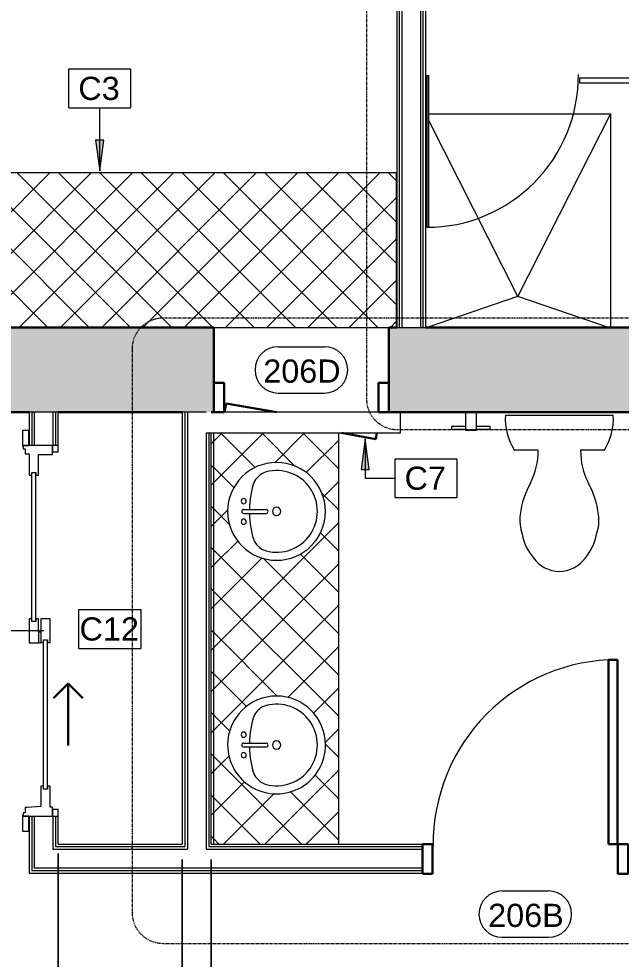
# Model space of a CAD drawing. Header units: inches. Extents: x -1176 to 1507, y -2587 to 978.
# Drawn here: x -178.5 to -61.4, y 208 to 390.6 of the extents above; entities that cross this region are included whole.
import ezdxf

# ---------------------------------------------------------------- set-up
doc = ezdxf.new("R2010")
doc.units = ezdxf.units.IN
doc.header["$MEASUREMENT"] = 0
doc.linetypes.add('Dash Dot 3_16_', pattern=[0.3125, 0.1875, -0.0625, 0, -0.0625])
for name, color, linetype, lineweight in [('A-ANNO-DIMS', 211, 'Continuous', 9), ('A-ANNO-DIMS-48', 211, 'Continuous', 9), ('A-ANNO-KEYN', 231, 'Continuous', 9), ('A-ANNO-SYMB', 150, 'Continuous', 9), ('A-DETL-GENF', 92, 'Continuous', 9), ('A-DOOR', 31, 'Continuous', 18), ('A-DOOR-FRAM', 31, 'Continuous', 30), ('A-DOOR-GLAZ', 31, 'Continuous', 9), ('A-DOOR-IDEN', 31, 'Continuous', 9), ('A-DOOR-OPNG', 31, 'Continuous', 30), ('A-GLAZ-CURT', 52, 'Continuous', 9), ('A-WALL', 113, 'Continuous', 18), ('A-WALL-PATT', 111, 'Continuous', 18), ('I-WALL', 2, 'Continuous', 18), ('P-SANR-FIXT', 6, 'Continuous', 9), ('Q-CASE', 31, 'Continuous', 9)]:
    doc.layers.add(name, color=color, linetype=linetype, lineweight=lineweight)
doc.styles.add('Arial', font='arial.ttf', dxfattribs={"height": 4.5})
doc.styles.add('Swis721 Lt BT', font='swissl.ttf', dxfattribs={"height": 4.5})
doc.dimstyles.new('OTJ_-_3_32__Linear', dxfattribs={"dimscale": 12, "dimtxt": 4.748918, "dimasz": 0.1875, "dimexe": 0.375, "dimexo": 0.25, "dimgap": 0.25, "dimtad": 1, "dimdec": 1, "dimrnd": 0.5, "dimzin": 3, "dimdsep": 46, "dimlunit": 4, "dimtxsty": 'Swis721 Lt BT', "dimblk1": 'OBLIQUE', "dimblk2": 'OBLIQUE', "dimsah": 1, "dimcen": 0.09, "dimdle": 0.375, "dimazin": 0, "dimtfac": 1, "dimtdec": 4, "dimtix": 1, "dimtmove": 0, "dimatfit": 3, "dimfxl": 1, "dimtvp": 1, "dimtfill": 1, "dimfrac": 2, "dimtolj": 1, "dimtzin": 0, "dimarcsym": 2})
pattern_1 = [(135, (266.921, 141.321), (-4.00647, -4.00647), []), (225, (266.921, 141.321), (4.00647, -4.00647), [])]

# ---------------------------------------------------------------- blocks, each defined once
blk = doc.blocks.new('Single Flush - D2 2_6_ X 8_-8253018-2nd Floor Construction')
at = {"layer": 'A-DOOR', "color": 8, "lineweight": 30}
for p, q in [((-14.45, 13.43), (-14.66, 12.25)), ((-7.78, 12.25), (-14.45, 13.43)), ((4.83, 8.25), (14.6, 6.53)), ((14.6, 6.53), (14.91, 8.25))]:
    blk.add_line(p, q, dxfattribs=at)
at = {"layer": 'A-DOOR', "lineweight": 9}
for start, end in [(170, 172.2815), (179.9995, 180.5)]:
    blk.add_arc((14.91, 8.25), 29.81, start, end, dxfattribs=at)
at = {"layer": 'A-DOOR-FRAM', "color": 8}
for p, q in [((-17, 2.5), (-17, 8.25)), ((-17, 8.25), (-15, 8.25)), ((-15, 2.5), (-15, 8.25)), ((15, 2.5), (15, 8.25)), ((15, 8.25), (17, 8.25)), ((17, 2.5), (17, 8.25)), ((-17, 2.5), (-15, 2.5)), ((15, 2.5), (17, 2.5))]:
    blk.add_line(p, q, dxfattribs=at)
blk = doc.blocks.new('System Panel - Glazed-7063547-2nd Floor Construction')
at = {"layer": 'A-GLAZ-CURT', "lineweight": 18}
for p, q in [((-35.61, 1.75), (-11.62, 1.75)), ((-35.61, 0.75), (-35.61, 1.75)), ((-35.61, 0.75), (-11.62, 0.75)), ((35.61, 1.75), (-11.62, 1.75)), ((35.61, 0.75), (-11.62, 0.75)), ((35.61, 0.75), (35.61, 1.75))]:
    blk.add_line(p, q, dxfattribs=at)
blk = doc.blocks.new('CW-Single Glass Door - Type 1-8070887-2nd Floor Construction')
at = {"layer": 'A-DOOR'}
for p, q in [((-14.34375, -0.375), (-14.71875, -0.375)), ((-14.71875, -0.375), (-14.71875, -29.8125)), ((-14.34375, -29.8125), (-14.34375, -0.375)), ((-14.71875, -29.8125), (-14.34375, -29.8125))]:
    blk.add_line(p, q, dxfattribs=at)
at = {"layer": 'A-DOOR', "lineweight": 9}
blk.add_arc((-14.71875, -0.375), 29.4375, 270, 0.5, dxfattribs=at)
blk = doc.blocks.new('Door-Sliding-JELD-WEN-2_Panel-Stationary_Active-Wide_Stile-EpicVue - D6 6_ X 8_-8222146-2nd Floor Construction')
at = {"layer": 'A-DETL-GENF'}
for p, q in [((-35.86, 4.12), (-38.91, 4.12)), ((-38.91, 4.12), (-38.91, 2.86)), ((-36, 2.86), (-36, 4.04)), ((-36, 4.04), (-35.86, 4.04)), ((-35.34, 4.01), (-36, 4.01)), ((-36, 4.01), (-36, -1.74)), ((-35.86, 4.04), (-35.86, 4.12)), ((-35.34, 3.61), (-35.34, 4.01)), ((36, 4.01), (35.34, 4.01)), ((35.34, 4.01), (35.34, 3.61)), ((35.86, 4.12), (35.86, 4.04)), ((38.91, 4.12), (35.86, 4.12)), ((35.86, 4.04), (36, 4.04)), ((36, 4.04), (36, 2.86)), ((36, -1.74), (36, 4.01)), ((38.91, 2.86), (38.91, 4.12)), ((-38.91, 2.86), (-36, 2.86)), ((-34.34, 3.61), (-35.34, 3.61)), ((-34.34, 3.12), (-34.34, 3.61)), ((-34.11, 0.52), (-34.34, 3.12)), ((2.32, 2.8), (-2.37, 2.8)), ((-2.37, 2.8), (-2.37, 0.96)), ((1.78, 1.54), (1.78, 2.29)), ((1.78, 2.29), (2.32, 2.29)), ((2.32, 2.29), (2.32, 2.8)), ((30.2, 2.8), (30.2, 2.29)), ((34.33, 2.8), (30.2, 2.8)), ((30.2, 2.29), (30.75, 2.29)), ((30.75, 2.29), (30.75, 1.54)), ((35.34, 3.61), (34.33, 3.61)), ((34.33, 3.61), (34.33, 2.8)), ((36, 2.86), (38.91, 2.86)), ((-30.21, 0.52), (-34.11, 0.52)), ((-30.75, -0.74), (-30.75, 0.01)), ((-30.75, 0.01), (-30.21, 0.01)), ((-30.21, 0.01), (-30.21, 0.52)), ((-2.37, 0.96), (-2.32, 0.96)), ((-2.32, 1.01), (-2.32, 0.96)), ((-0.28, 1.01), (-2.32, 1.01)), ((-2.32, 0.96), (-2.32, 0.01)), ((-0.28, 0.52), (-2.32, 0.52)), ((-2.32, 0.01), (-1.78, 0.01)), ((-1.78, 0.01), (-1.78, -0.74)), ((-0.28, 0.52), (-0.28, 1.01)), ((-0.28, 1.01), (2.31, 1.01)), ((2.31, 0.52), (-0.28, 0.52)), ((2.31, 1.54), (1.78, 1.54)), ((2.31, 1.01), (2.31, 1.54)), ((2.31, -1.27), (2.31, 0.52)), ((30.75, 1.54), (30.21, 1.54)), ((30.21, 1.54), (30.21, 1.01)), ((30.21, 1.01), (34.25, 1.01)), ((34.25, 1.01), (34.25, -1.74)), ((-36, -1.74), (-34.25, -1.74)), ((-34.25, -1.74), (-34.25, -1.27)), ((-34.25, -1.27), (-30.22, -1.27)), ((-30.22, -0.74), (-30.75, -0.74)), ((-30.22, -1.27), (-30.22, -0.74)), ((-1.78, -0.74), (-2.31, -0.74)), ((-2.31, -0.74), (-2.31, -1.27)), ((-2.31, -1.27), (2.31, -1.27)), ((34.25, -1.74), (36, -1.74))]:
    blk.add_line(p, q, dxfattribs=at)
at = {"layer": 'A-DOOR-FRAM', "lineweight": 9}
for p, q in [((-34.75, -1.74), (-36, -1.74)), ((-36, -1.74), (-36, -2.81)), ((-34.75, -2.81), (-34.75, -1.74)), ((34.75, -1.74), (34.75, -2.81)), ((36, -1.74), (34.75, -1.74)), ((36, -2.81), (36, -1.74)), ((-36, -2.81), (-34.75, -2.81)), ((34.75, -2.81), (36, -2.81))]:
    blk.add_line(p, q, dxfattribs=at)
at = {"layer": 'A-DOOR-GLAZ'}
for p, q in [((1.78, 2.29), (30.75, 2.29)), ((-30.75, 0.01), (-1.78, 0.01)), ((1.78, 1.54), (30.75, 1.54)), ((-30.75, -0.74), (-1.78, -0.74))]:
    blk.add_line(p, q, dxfattribs=at)
at = {"layer": 'A-DOOR-OPNG'}
for p, q in [((-13.1, -1.92), (-10.27, -4.75)), ((-10.27, -4.75), (-22.27, -4.75)), ((-13.1, -7.58), (-10.27, -4.75))]:
    blk.add_line(p, q, dxfattribs=at)
blk = doc.blocks.new('Single Flush - D2 3_ X 8_-8252890-2nd Floor Construction')
at = {"layer": 'A-DOOR', "lineweight": 30}
for p, q in [((16.15625, 38.625), (16.15625, 2.8125)), ((17.90625, 38.625), (16.15625, 38.625)), ((17.90625, 2.8125), (17.90625, 38.625)), ((16.15625, 2.8125), (17.90625, 2.8125))]:
    blk.add_line(p, q, dxfattribs=at)
at = {"layer": 'A-DOOR', "lineweight": 9}
blk.add_arc((17.90625, 2.8125), 35.8125, 90, 180.5, dxfattribs=at)
at = {"layer": 'A-DOOR-FRAM'}
for p, q in [((-20, -2.9375), (-20, 2.8125)), ((-20, 2.8125), (-18, 2.8125)), ((-18, -2.9375), (-18, 2.8125)), ((18.000004, -2.9375), (18.000004, 2.8125)), ((18.000004, 2.8125), (20.000004, 2.8125)), ((20.000004, -2.9375), (20.000004, 2.8125)), ((-20, -2.9375), (-18, -2.9375)), ((18.000004, -2.9375), (20.000004, -2.9375))]:
    blk.add_line(p, q, dxfattribs=at)
blk = doc.blocks.new('C-Counter Top - ADJ HEIGHT-7070358-2nd Floor Construction')
at = {"layer": 'Q-CASE'}
h = blk.add_hatch(dxfattribs=at)
h.set_pattern_fill('FP_8', color=256, style=0, pattern_type=2)
h.set_pattern_definition(pattern_1)
h.paths.add_polyline_path([(36.59, 25), (-43.26, 25), (-43.26, 0.75), (36.59, 0.75)], flags=0)
h.paths.add_polyline_path([(26.84, 12.93), (26.6, 10.81), (25.9, 8.81), (24.77, 7), (23.26, 5.5), (21.46, 4.37), (19.46, 3.67), (17.34, 3.43), (15.23, 3.67), (13.22, 4.37), (11.42, 5.5), (9.91, 7), (8.78, 8.81), (8.08, 10.81), (7.84, 12.93), (8.08, 15.04), (8.78, 17.05), (9.91, 18.85), (11.42, 20.36), (13.22, 21.49), (15.23, 22.19), (17.34, 22.43), (19.46, 22.19), (21.46, 21.49), (23.26, 20.36), (24.77, 18.85), (25.9, 17.05), (26.6, 15.04)], flags=0)
h.paths.add_polyline_path([(-18.52, 12.93), (-18.76, 10.81), (-19.46, 8.81), (-20.59, 7), (-22.09, 5.5), (-23.9, 4.37), (-25.9, 3.67), (-28.02, 3.43), (-30.13, 3.67), (-32.14, 4.37), (-33.94, 5.5), (-35.45, 7), (-36.58, 8.81), (-37.28, 10.81), (-37.52, 12.93), (-37.28, 15.04), (-36.58, 17.05), (-35.45, 18.85), (-33.94, 20.36), (-32.14, 21.49), (-30.13, 22.19), (-28.02, 22.43), (-25.9, 22.19), (-23.9, 21.49), (-22.09, 20.36), (-20.59, 18.85), (-19.46, 17.05), (-18.76, 15.04)], flags=0)
h = blk.add_hatch(dxfattribs=at)
h.set_pattern_fill('FP_8', color=256, style=0, pattern_type=2)
h.set_pattern_definition(pattern_1)
h.paths.add_polyline_path([(36.59, 0.75), (-43.26, 0.75), (-43.26, 0.25), (36.59, 0.25)], flags=0)
for p, q in [((36.59, 25), (-43.26, 25)), ((36.59, 0.75), (-43.26, 0.75))]:
    blk.add_line(p, q, dxfattribs=at)
blk = doc.blocks.new('Sink Vanity-Round - 19_ x 19_-6996918-2nd Floor Construction')
at = {"layer": 'P-SANR-FIXT'}
for p, q in [((3.43, -9.73), (3.43, -5.36)), ((4.18, -9.73), (4.18, -5.36))]:
    blk.add_line(p, q, dxfattribs=at)
for centre, radius, start, end in [((3.81, -3.35), 9.5, 90, 270), ((3.81, -3.35), 9.5, 270, 90), ((3.81, -3.35), 7.93, 345.3071, 194.6929), ((3.81, -3.35), 0.812, 0, 180), ((3.81, -3.35), 0.812, 180, 0), ((0.05, -4.11), 4.12, 197.8096, 239.2073), ((3.81, -5.36), 0.375, 0, 180), ((7.56, -4.11), 4.12, 300.7927, 342.1904), ((3.81, 9.17), 17.81, 250.7914, 268.7933), ((3.81, 9.17), 17.81, 271.2067, 289.2086), ((1.81, -9.73), 0.5, 0, 180), ((1.81, -9.73), 0.5, 180, 0), ((3.81, -9.73), 0.375, 180, 0), ((5.81, -9.73), 0.5, 0, 180), ((5.81, -9.73), 0.5, 180, 0)]:
    blk.add_arc(centre, radius, start, end, dxfattribs=at)
blk = doc.blocks.new('Desk6 - Desk-6998026-2nd Floor Construction')
at = {"layer": 'Q-CASE'}
h = blk.add_hatch(dxfattribs=at)
h.set_pattern_fill('FP_13', color=256, style=0, pattern_type=2)
h.set_pattern_definition([(45, (2436.627, 133.145), (-4.00647, 4.00647), []), (135, (2436.627, 133.145), (-4.00647, -4.00647), [])])
h.paths.add_polyline_path([(2223.06, 463.83), (2331.55, 463.83), (2331.55, 493.83), (2223.06, 493.83), (2223.06, 491.76)], flags=0)
for p, q in [((2331.55, 493.83), (2223.06, 493.83)), ((2331.55, 463.83), (2331.55, 493.83)), ((2296.06, 463.83), (2330.06, 463.83))]:
    blk.add_line(p, q, dxfattribs=at)
blk = doc.blocks.new('P-Toilet-Floor-3D - Floor Mount-V28-2nd Floor Construction')
at = {"layer": 'P-SANR-FIXT'}
for p, q in [((-8.7, 8.31), (-4.13, 8.31)), ((4.13, 8.31), (8.7, 8.31)), ((10.46, 1.47), (-10.46, 1.47))]:
    blk.add_line(p, q, dxfattribs=at)
for centre, radius, start, end in [((0.18, 25.42), 6.45, 91.5969, 144.1622), ((-0.18, 25.42), 6.45, 35.8378, 88.4031), ((2.68, 22.72), 10.08, 140.0681, 169.0843), ((-2.68, 22.72), 10.08, 10.9157, 39.9319), ((0.88, 21.86), 8.56, 161.1064, 187.2133), ((-0.88, 21.86), 8.56, 352.7867, 18.8936), ((9.41, 22.94), 17.16, 187.2133, 208.7603), ((-9.41, 22.94), 17.16, 331.2397, 352.7867), ((-17.85, 8.46), 13.72, 359.3911, 27.0003), ((17.85, 8.46), 13.72, 152.9997, 180.6089), ((0.69, 2.25), 11.19, 147.1473, 183.9988), ((-0.69, 2.25), 11.19, 356.0012, 32.8527)]:
    blk.add_arc(centre, radius, start, end, dxfattribs=at)
blk = doc.blocks.new('Sink Vanity-Round - 19_ x 19_-4918671-2nd Floor Construction')
at = {"layer": 'P-SANR-FIXT'}
for p, q in [((3.43, 9.73), (3.43, 5.36)), ((4.18, 9.73), (4.18, 5.36))]:
    blk.add_line(p, q, dxfattribs=at)
for centre, radius, start, end in [((3.81, 3.35), 9.5, 90, 270), ((3.81, 3.35), 9.5, 270, 90), ((1.81, 9.73), 0.5, 360, 180), ((1.81, 9.73), 0.5, 180, 360), ((3.81, 9.73), 0.375, 360, 180), ((5.81, 9.73), 0.5, 0, 180), ((5.81, 9.73), 0.5, 180, 360), ((0.05, 4.11), 4.12, 120.7927, 162.1904), ((3.81, -9.17), 17.81, 91.2067, 109.2086), ((3.81, -9.17), 17.81, 70.7914, 88.7933), ((7.56, 4.11), 4.12, 17.8096, 59.2073), ((3.81, 3.35), 7.93, 165.3071, 14.6929), ((3.81, 3.35), 0.812, 360, 180), ((3.81, 5.36), 0.375, 180, 360), ((3.81, 3.35), 0.813, 180, 360)]:
    blk.add_arc(centre, radius, start, end, dxfattribs=at)
blk = doc.blocks.new('Shower Floor - Shower Floor-V43-2nd Floor Construction')
at = {"layer": 'P-SANR-FIXT'}
for p, q in [((-17.91, -41.63), (-17.91, -0.13)), ((-17.52, -0.13), (0.07, -6.12)), ((0.12, -6.12), (17.7, -0.13)), ((-17.91, -41.63), (0.07, -6.17)), ((0.09, -6.12), (0.07, -6.12)), ((0.09, -6.12), (0.07, -6.17)), ((0.12, -6.12), (0.07, -6.12)), ((0.07, -6.12), (0.07, -6.17)), ((0.07, -6.17), (0.12, -6.17)), ((0.09, -6.12), (0.12, -6.12)), ((0.09, -6.12), (0.12, -6.17)), ((0.12, -6.17), (0.12, -6.12)), ((17.38, -40.21), (0.12, -6.17)), ((17.38, -41.63), (-17.91, -41.63)), ((17.94, -41.32), (17.75, -40.95)), ((17.94, -41.63), (17.75, -41.63))]:
    blk.add_line(p, q, dxfattribs=at)
blk = doc.blocks.new('P-Toilet_Paper_Holder - 7 1_2_x3 1_2_x7 1_4_-2803415-2nd Floor Construction')
at = {"layer": 'P-SANR-FIXT'}
for p, q in [((915.65, 502.78), (915.15, 502.78)), ((915.15, 502.78), (915.15, 500.03)), ((915.65, 500.03), (915.65, 502.78)), ((914.9, 498.03), (914.9, 500.03)), ((914.9, 500.03), (918.4, 500.03)), ((918.4, 498.03), (914.9, 498.03)), ((915.15, 498.03), (915.15, 495.28)), ((915.65, 495.28), (915.65, 498.03)), ((915.15, 495.28), (915.65, 495.28))]:
    blk.add_line(p, q, dxfattribs=at)
blk = doc.blocks.new('Door Tag - Door Tag-41184-2nd Floor Construction')
at = {"layer": 'A-DOOR-IDEN'}
for p, q in [((-0.09375, 0.09375), (0.09375, 0.09375)), ((-0.09375, -0.09375), (0.09375, -0.09375))]:
    blk.add_line(p, q, dxfattribs=at)
for centre, start, end in [((-0.09375, 0), 90, 270), ((0.09375, 0), 270, 90)]:
    blk.add_arc(centre, 0.09375, start, end, dxfattribs=at)
blk = doc.blocks.new('DIMBLOCK18-2nd Floor Construction')
at = {"layer": 'A-ANNO-DIMS-48'}
for p, q in [((-170.82, 228.49), (-170.82, 175.76)), ((-170.82, 180.26), (-170.82, 228.49)), ((-146.7, 227.34), (-146.7, 175.76)), ((-146.7, 180.26), (-146.7, 227.34)), ((-175.32, 180.26), (-142.2, 180.26))]:
    blk.add_line(p, q, dxfattribs=at)
at = {"layer": 'A-ANNO-DIMS-48', "lineweight": 50}
for p, q in [((-170.82, 180.26), (-169.7, 181.39)), ((-146.7, 180.26), (-145.57, 181.39)), ((-170.82, 180.26), (-171.95, 179.14)), ((-146.7, 180.26), (-147.82, 179.14))]:
    blk.add_line(p, q, dxfattribs=at)
at = {"layer": 'A-ANNO-DIMS-48', "color": 0, "insert": (-166.03, 189.27), "char_height": 4.5, "width": 17.4579, "attachment_point": 1, "line_spacing_factor": 1.005062, "style": 'Swis721 Lt BT', "bg_fill": 3, "box_fill_scale": 1.25, "bg_fill_color": 256, "bg_fill_true_color": 13158600, "bg_fill_transparency": 0}
blk.add_mtext('2\' - 0"', dxfattribs=at)
blk = doc.blocks.new('_Oblique')
at = {"color": 0, "linetype": 'ByBlock', "lineweight": -2}
blk.add_line((-0.5, -0.5), (0.5, 0.5), dxfattribs=at)
blk = doc.blocks.new('DIMBLOCK19-2nd Floor Construction')
at = {"layer": 'A-ANNO-DIMS-48'}
for p, q in [((-141.07, 227.34), (-141.07, 175.76)), ((-141.07, 180.26), (-141.07, 227.34)), ((-17.28, 178.85), (-17.28, 184.76)), ((-145.57, 180.26), (-12.78, 180.26)), ((-17.28, 180.26), (-17.28, 178.85))]:
    blk.add_line(p, q, dxfattribs=at)
at = {"layer": 'A-ANNO-DIMS-48', "lineweight": 50}
for p, q in [((-141.07, 180.26), (-139.95, 181.39)), ((-17.28, 180.26), (-16.16, 181.39)), ((-141.07, 180.26), (-142.2, 179.14)), ((-17.28, 180.26), (-18.41, 179.14))]:
    blk.add_line(p, q, dxfattribs=at)
at = {"layer": 'A-ANNO-DIMS-48', "color": 0, "insert": (-88.11, 189.27), "char_height": 4.5, "width": 21.438, "attachment_point": 1, "line_spacing_factor": 1.005062, "style": 'Swis721 Lt BT', "bg_fill": 3, "box_fill_scale": 1.25, "bg_fill_color": 256, "bg_fill_true_color": 13158600, "bg_fill_transparency": 0}
blk.add_mtext('10\' - 4"', dxfattribs=at)
blk = doc.blocks.new('Keynote Tag - Keynote Number - Boxed-135510-2nd Floor Construction')
at = {"layer": 'A-ANNO-KEYN'}
for p, q in [((-0.125, -0.0792), (-0.125, 0.0781)), ((-0.125, 0.0781), (0.125, 0.0781)), ((0.125, 0.0781), (0.125, -0.0792)), ((-0.125, -0.0792), (0.125, -0.0792))]:
    blk.add_line(p, q, dxfattribs=at)

msp = doc.modelspace()

# ---------------------------------------------------------------- hatches: boundary and pattern name
at = {"layer": 'A-ANNO-KEYN'}
for points in [[(-162.75, 361.05), (-161.96, 367.05), (-163.54, 367.05)], [(-111.18, 309.05), (-111.97, 303.05), (-110.39, 303.05)]]:
    msp.add_hatch(color=256, dxfattribs=at).paths.add_polyline_path(points, flags=0)
at = {"layer": 'A-WALL-PATT'}
h = msp.add_hatch(color=250, dxfattribs=at)
h.paths.add_polyline_path([(-213.57, 314.18), (-140.57, 314.18), (-140.57, 330.68), (-213.57, 330.68)], flags=0)
h.paths.add_polyline_path([(-22.28, 314.18), (-22.28, 330.68), (-106.57, 330.68), (-106.57, 314.18), (-47.37, 314.18)], flags=0)

# ---------------------------------------------------------------- linework, layer by layer
at = {"layer": 'A-ANNO-KEYN'}
for p, q in [((-162.75, 361.05), (-162.75, 373.31)), ((-161.96, 367.05), (-163.54, 367.05)), ((-163.54, 367.05), (-162.75, 361.05)), ((-162.75, 361.05), (-161.96, 367.05)), ((-111.18, 309.05), (-111.97, 303.05)), ((-110.39, 303.05), (-111.18, 309.05)), ((-111.18, 309.05), (-111.18, 301.39)), ((-111.97, 303.05), (-110.39, 303.05)), ((-111.18, 301.39), (-105.38, 301.39))]:
    msp.add_line(p, q, dxfattribs=at)
at = {"layer": 'A-ANNO-SYMB', "linetype": 'Dash Dot 3_16_'}
for p, q in [((-110.94, 562.71), (-110.94, 316.83)), ((21.76, 332.47), (-150.46, 332.47)), ((-104.94, 310.83), (15.57, 310.83))]:
    msp.add_line(p, q, dxfattribs=at)
for centre, start, end in [((-150.46, 326.47), 90, 180), ((-104.94, 316.83), 180, 270)]:
    msp.add_arc(centre, 6, start, end, dxfattribs=at)
at = {"layer": 'A-DOOR-IDEN'}
msp.add_line((-173.63, 271.77), (-191.52, 271.77), dxfattribs=at)
at = {"layer": 'A-WALL'}
for p, q in [((-104.51, 330.68), (-104.51, 422.68)), ((-104.01, 330.68), (-104.01, 422.68)), ((-100.39, 330.68), (-100.39, 422.68)), ((-99.89, 330.68), (-99.89, 422.68)), ((-105.01, 330.68), (-99.39, 330.68)), ((-170.82, 314.18), (-176.45, 314.18)), ((-175.95, 314.18), (-175.95, 307.77)), ((-175.45, 314.18), (-175.45, 307.77)), ((-171.82, 314.18), (-171.82, 307.77)), ((-171.32, 314.18), (-171.32, 307.77)), ((-142.07, 314.18), (-146.7, 314.18)), ((-146.2, 314.18), (-146.2, 229.84)), ((-145.7, 314.18), (-145.7, 229.34)), ((-106.57, 314.18), (-140.57, 314.18)), ((-104.32, 310.18), (-104.32, 314.18)), ((-142.07, 310.18), (-142.07, 229.34)), ((-142.07, 310.18), (-104.32, 310.18)), ((-141.57, 310.18), (-141.57, 229.84)), ((-175.95, 235.77), (-175.95, 225.21)), ((-175.45, 235.77), (-175.45, 225.71)), ((-171.82, 235.77), (-171.82, 229.34)), ((-171.32, 235.77), (-171.32, 229.84)), ((-171.82, 229.34), (-145.7, 229.34)), ((-171.32, 229.84), (-146.2, 229.84)), ((-142.07, 229.34), (-100.07, 229.34)), ((-141.57, 229.84), (-100.07, 229.84)), ((-175.95, 225.21), (-100.07, 225.21)), ((-175.45, 225.71), (-100.07, 225.71))]:
    msp.add_line(p, q, dxfattribs=at)
at = {"layer": 'A-WALL', "color": 8, "lineweight": 30}
for p, q in [((-213.57, 330.68), (-140.57, 330.68)), ((-140.57, 314.18), (-140.57, 330.68)), ((-106.57, 330.68), (-105.01, 330.68)), ((-106.57, 314.18), (-106.57, 330.68)), ((-99.39, 330.68), (1.72, 330.68)), ((-213.57, 314.18), (-176.45, 314.18)), ((-170.82, 314.18), (-146.7, 314.18)), ((-141.07, 314.18), (-140.57, 314.18)), ((-106.57, 314.18), (-17.28, 314.18))]:
    msp.add_line(p, q, dxfattribs=at)
at = {"layer": 'I-WALL'}
for p, q in [((-105.01, 422.68), (-105.01, 330.68)), ((-99.39, 330.68), (-99.39, 422.68)), ((-176.45, 314.18), (-176.45, 307.77)), ((-170.82, 307.77), (-170.82, 314.18)), ((-146.7, 314.18), (-146.7, 230.34)), ((-141.07, 230.34), (-141.07, 310.18)), ((-176.45, 235.77), (-176.45, 224.71)), ((-170.82, 230.34), (-170.82, 235.77)), ((-170.82, 230.34), (-146.7, 230.34)), ((-141.07, 230.34), (-100.07, 230.34)), ((-100.07, 230.34), (-100.07, 224.71)), ((-176.45, 224.71), (-100.07, 224.71))]:
    msp.add_line(p, q, dxfattribs=at)

# ---------------------------------------------------------------- block references
at = {"layer": 'A-ANNO-KEYN', "xscale": 47.99999999999997, "yscale": 47.99999999999997, "zscale": 47.99999999999997}
for p in [(-162.75, 377.12), (-99.38, 301.41), (-160.77, 272.14)]:
    msp.add_blockref('Keynote Tag - Keynote Number - Boxed-135510-2nd Floor Construction', p, dxfattribs=at)
at = {"layer": 'A-DOOR'}
for name, p in [('CW-Single Glass Door - Type 1-8070887-2nd Floor Construction', (-84.48, 379.92)), ('Single Flush - D2 3_ X 8_-8252890-2nd Floor Construction', (-80.07, 227.52))]:
    msp.add_blockref(name, p, dxfattribs=at)
for name, p, rotation in [('Single Flush - D2 2_6_ X 8_-8253018-2nd Floor Construction', (-123.57, 322.43), 180), ('Door-Sliding-JELD-WEN-2_Panel-Stationary_Active-Wide_Stile-EpicVue - D6 6_ X 8_-8222146-2nd Floor Construction', (-173.63, 271.77), 89.99999999999991)]:
    msp.add_blockref(name, p, dxfattribs=dict(at, rotation=rotation))
at = {"layer": 'A-DOOR-IDEN', "xscale": 47.99999999999997, "yscale": 47.99999999999997, "zscale": 47.99999999999997}
for p in [(-123.57, 322.43), (-80.07, 216.73)]:
    msp.add_blockref('Door Tag - Door Tag-41184-2nd Floor Construction', p, dxfattribs=at)
at = {"layer": 'A-GLAZ-CURT', "lineweight": 18, "rotation": 180}
msp.add_blockref('System Panel - Glazed-7063547-2nd Floor Construction', (-33.9, 379.92), dxfattribs=at)
at = {"layer": 'P-SANR-FIXT'}
for name, p, rotation in [('Shower Floor - Shower Floor-V43-2nd Floor Construction', (-81.45, 330.55), 180), ('P-Toilet_Paper_Holder - 7 1_2_x3 1_2_x7 1_4_-2803415-2nd Floor Construction', (408.39, -604.22), 89.9999999999999), ('P-Toilet-Floor-3D - Floor Mount-V28-2nd Floor Construction', (-73.45, 315.12), 180), ('Sink Vanity-Round - 19_ x 19_-4918671-2nd Floor Construction', (-125.04, 291.13), 90.00000000000031), ('Sink Vanity-Round - 19_ x 19_-6996918-2nd Floor Construction', (-125.04, 253.39), 269.9999999999997)]:
    msp.add_blockref(name, p, dxfattribs=dict(at, rotation=rotation))
at = {"layer": 'Q-CASE'}
msp.add_blockref('Desk6 - Desk-6998026-2nd Floor Construction', (-2436.63, -133.15), dxfattribs=at)
at = {"layer": 'Q-CASE', "rotation": 269.9999999999992}
msp.add_blockref('C-Counter Top - ADJ HEIGHT-7070358-2nd Floor Construction', (-141.32, 266.92), dxfattribs=at)

# ---------------------------------------------------------------- texts
at = {"layer": 'A-ANNO-KEYN', "char_height": 4.5, "attachment_point": 1, "style": 'Arial'}
for s, insert, width in [('C3', (-166.9, 379.34), 9.8475), ('C7', (-103.52, 303.64), 9.8475), ('C12', (-166.66, 274.36), 14.0895)]:
    msp.add_mtext(s, dxfattribs=dict(at, insert=insert, width=width))
at = {"layer": 'A-DOOR-IDEN', "char_height": 4.5, "attachment_point": 1, "style": 'Swis721 Lt BT'}
for s, insert, width in [('206D', (-130.97, 324.44), 17.7255), ('206B', (-87.28, 218.74), 17.271)]:
    msp.add_mtext(s, dxfattribs=dict(at, insert=insert, width=width))

# ---------------------------------------------------------------- next in the draw order: dimensions: what is measured, and where the dimension line sits
at = {"layer": 'A-ANNO-DIMS'}
dim = msp.add_linear_dim(base=(-146.7, 180.26), p1=(-170.82, 231.49), p2=(-146.7, 230.34), dimstyle='OTJ_-_3_32__Linear', override={"dimpost": '<>', "dimfxl": 24.152485}, dxfattribs=at)
dim.commit()
dim.dimension.update_dxf_attribs({"geometry": 'DIMBLOCK18-2nd Floor Construction', "text_midpoint": (-158.76, 185.58)})

# ---------------------------------------------------------------- next in the draw order: linework, layer by layer
at = {"layer": 'A-ANNO-SYMB', "linetype": 'Dash Dot 3_16_'}
msp.add_line((-156.46, 326.47), (-156.46, 217.05), dxfattribs=at)
msp.add_arc((-150.46, 217.05), 6, 180, 270, dxfattribs=at)

# ---------------------------------------------------------------- next in the draw order: dimensions: what is measured, and where the dimension line sits
at = {"layer": 'A-ANNO-DIMS'}
dim = msp.add_linear_dim(base=(-17.28, 180.26), p1=(-141.07, 230.34), p2=(-17.28, 181.85), dimstyle='OTJ_-_3_32__Linear', override={"dimpost": '<>', "dimfxl": 132.940988}, dxfattribs=at)
dim.commit()
dim.dimension.update_dxf_attribs({"geometry": 'DIMBLOCK19-2nd Floor Construction', "text_midpoint": (-79.18, 185.58)})

# ---------------------------------------------------------------- next in the draw order: linework, layer by layer
at = {"layer": 'A-ANNO-SYMB', "linetype": 'Dash Dot 3_16_'}
msp.add_line((-150.46, 211.05), (21.76, 211.05), dxfattribs=at)

doc.saveas('drawing.dxf')
